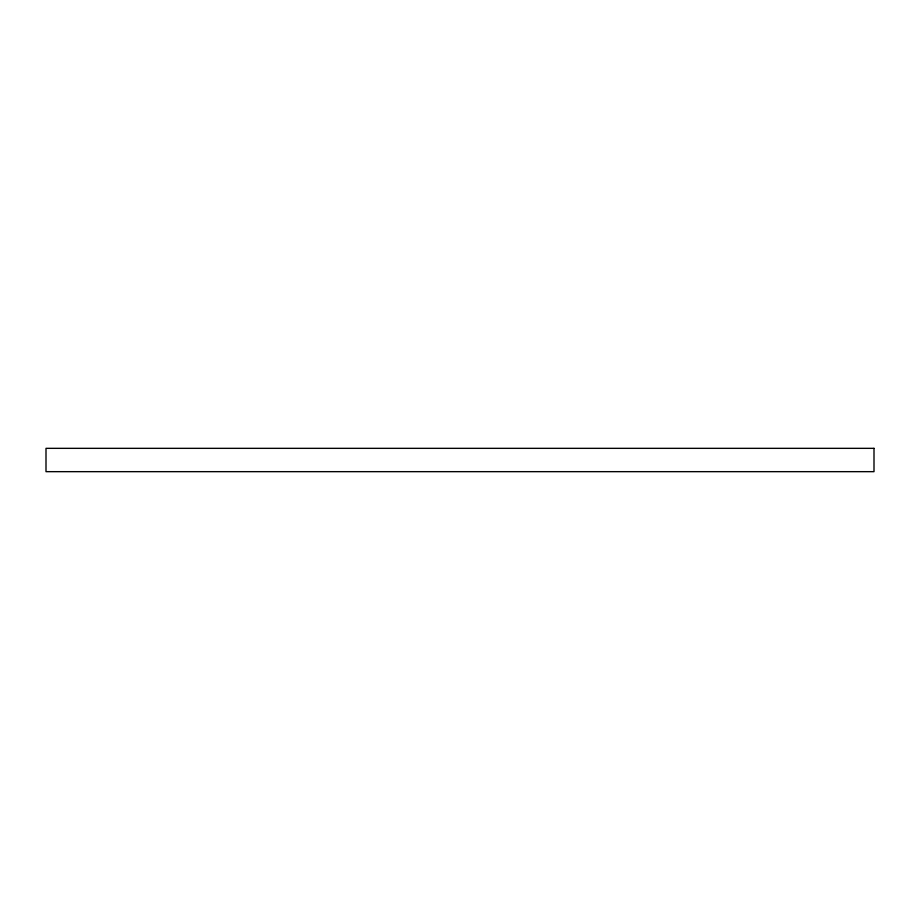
<?xml version="1.0" encoding="UTF-8"?>
<svg xmlns="http://www.w3.org/2000/svg" width="920" height="920" viewBox="0 0 920 920"><rect width="100%" height="100%" fill="white"/><g stroke="black" fill="none" stroke-linecap="round" stroke-linejoin="round"><path stroke-width="1.38" d="M874 448.339L46 448.339L46 471.661L874 471.661L874 448.339"/></g></svg>
